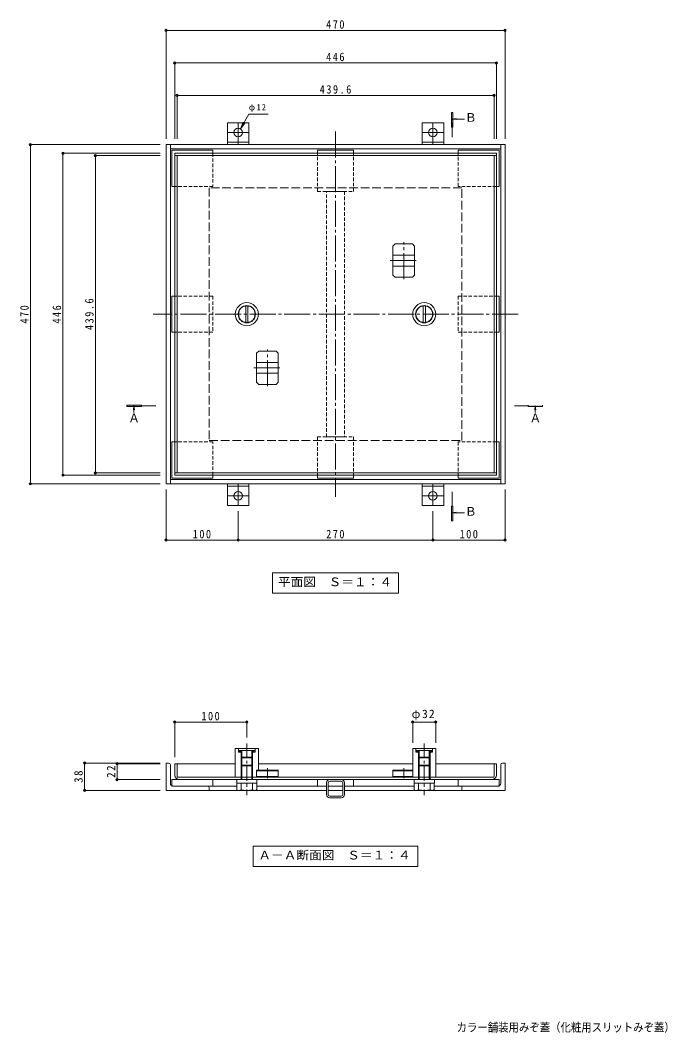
# Model space of a CAD drawing. Units: millimetres at full size, sheet at 1:4. Extents: x -821 to 1119, y -771 to 631.
# Drawn here: x -821 to 85, y -771 to 631 of the extents above; entities that cross this region are included whole.
import ezdxf
from ezdxf.enums import TextEntityAlignment as Align

# ---------------------------------------------------------------- set-up
doc = ezdxf.new("R2010")
doc.units = ezdxf.units.MM
doc.header["$LTSCALE"] = 4
doc.header["$PDMODE"] = 32
doc.header["$PDSIZE"] = 3.2
for name, pattern in [('CHAIN1', [8, 5, -1, 1, -1]), ('CHAIN2', [12, 9, -1, 1, -1]), ('DASHED1', [1.8, 1.2, -0.6]), ('DASHED3', [4, 3, -1])]:
    doc.linetypes.add(name, pattern=pattern)
for name, color, linetype, lineweight in [('4-0', 7, 'CHAIN2', 9), ('4-1', 2, 'Continuous', 9), ('4-2', 3, 'Continuous', 9), ('4-3', 4, 'Continuous', 9), ('4-4', 7, 'Continuous', 9), ('4-5', 4, 'Continuous', 9), ('4-6', 6, 'Continuous', 9), ('4-8', 5, 'Continuous', 5), ('4-9', 134, 'Continuous', 5), ('4-A', 3, 'Continuous', 9), ('4-B', 7, 'CHAIN2', 9)]:
    doc.layers.add(name, color=color, linetype=linetype, lineweight=lineweight)
doc.layers.add('F-4_F-4ﾚｲﾔ', color=2, linetype='Continuous')
doc.styles.add('ＭＳ ゴシック', font='')
doc.styles.get('ＭＳ ゴシック').set_extended_font_data('MS Gothic')

msp = doc.modelspace()

# ---------------------------------------------------------------- linework, layer by layer
at = {"layer": '4-0'}
for p, q in [((-383.753, 477.158), (-383.753, -28.815)), ((-130.767, 224.172), (-636.739, 224.172))]:
    msp.add_line(p, q, dxfattribs=at)
at = {"layer": '4-1', "linetype": 'DASHED3'}
for p, q in [((-208.753, 399.172), (-558.753, 399.172)), ((-558.753, 399.172), (-558.753, 49.172)), ((-208.753, 49.172), (-208.753, 399.172)), ((-558.753, 49.172), (-208.753, 49.172))]:
    msp.add_line(p, q, dxfattribs=at)
at = {"layer": '4-1'}
for p, q in [((-304.26, 318.473), (-301.26, 321.473)), ((-304.26, 278.296), (-304.26, 318.473)), ((-274.26, 278.296), (-274.26, 318.473)), ((-274.26, 305.885), (-304.26, 305.885)), ((-274.26, 290.885), (-304.26, 290.885)), ((-304.26, 278.296), (-301.26, 275.296)), ((-493.246, 170.046), (-493.246, 129.87)), ((-463.246, 170.046), (-466.246, 173.046)), ((-463.246, 170.046), (-463.246, 129.87)), ((-493.246, 157.458), (-463.246, 157.458)), ((-493.246, 142.458), (-463.246, 142.458)), ((-463.246, 129.87), (-466.246, 126.87)), ((-493.246, -408.238), (-463.246, -408.238)), ((-493.246, -416.372), (-463.246, -416.372)), ((-493.246, -417.372), (-463.246, -417.372)), ((-463.246, -407.372), (-463.246, -417.372)), ((-276.753, -407.372), (-304.26, -407.372)), ((-304.26, -407.372), (-304.26, -417.372)), ((-276.753, -408.238), (-304.26, -408.238)), ((-276.753, -416.372), (-304.26, -416.372)), ((-276.753, -417.372), (-304.26, -417.372))]:
    msp.add_line(p, q, dxfattribs=at)
for points in [[(-274.26, 318.473), (-277.26, 321.473), (-301.26, 321.473)], [(-274.26, 278.296), (-277.26, 275.296), (-301.26, 275.296)], [(-493.246, 170.046), (-490.246, 173.046), (-466.246, 173.046)], [(-493.246, 129.87), (-490.246, 126.87), (-466.246, 126.87)], [(-493.246, -417.372), (-493.246, -407.372), (-463.246, -407.372)]]:
    msp.add_lwpolyline(points, dxfattribs=at)
at = {"layer": '4-2'}
for p, q in [((-160.753, 447.172), (-606.753, 447.172)), ((-606.753, 447.172), (-606.753, 1.172)), ((-160.753, 443.972), (-606.753, 443.972)), ((-603.553, 443.972), (-603.553, 4.372)), ((-163.953, 4.372), (-163.953, 443.972)), ((-160.753, 1.172), (-160.753, 447.172)), ((-606.753, 4.372), (-160.753, 4.372)), ((-606.753, 1.172), (-160.753, 1.172)), ((-606.753, -414.172), (-606.753, -398.572)), ((-522.753, -398.572), (-606.753, -398.572)), ((-603.553, -416.372), (-603.553, -398.572)), ((-276.753, -398.572), (-490.753, -398.572)), ((-160.753, -398.572), (-244.753, -398.572)), ((-163.953, -416.372), (-163.953, -398.572)), ((-160.753, -414.172), (-160.753, -398.572)), ((-164.953, -417.372), (-602.553, -417.372)), ((-600.353, -420.572), (-167.153, -420.572))]:
    msp.add_line(p, q, dxfattribs=at)
for centre, radius, start, end in [((-600.353, -414.172), 6.4, 180, 270), ((-602.553, -416.372), 1, 180, 270), ((-167.153, -414.172), 6.4, 270, 0), ((-164.953, -416.372), 1, 270, 0)]:
    msp.add_arc(centre, radius, start, end, dxfattribs=at)
at = {"layer": '4-3'}
for p, q in [((-148.753, 459.172), (-618.753, 459.172)), ((-618.753, 459.172), (-618.753, -10.828)), ((-612.753, 459.172), (-612.753, -10.828)), ((-154.753, 453.172), (-612.753, 453.172)), ((-154.753, -10.828), (-154.753, 459.172)), ((-148.753, -10.828), (-148.753, 459.172)), ((-618.753, -10.828), (-148.753, -10.828)), ((-612.753, -4.828), (-154.753, -4.828)), ((-615.253, -397.571), (-618.753, -397.571)), ((-618.753, -435.571), (-618.753, -397.571)), ((-612.753, -425.572), (-612.753, -400.072)), ((-154.753, -425.572), (-154.753, -400.072)), ((-152.253, -397.571), (-148.753, -397.571)), ((-148.753, -435.571), (-148.753, -397.571)), ((-608.753, -429.571), (-561.253, -429.571)), ((-553.853, -429.571), (-561.253, -429.571)), ((-558.753, -432.071), (-558.753, -435.571)), ((-520.653, -429.571), (-553.853, -429.571)), ((-396.253, -429.571), (-492.853, -429.571)), ((-373.553, -429.571), (-393.953, -429.571)), ((-274.653, -429.571), (-371.253, -429.571)), ((-213.853, -429.571), (-246.853, -429.571)), ((-206.253, -429.571), (-213.853, -429.571)), ((-208.753, -432.071), (-208.753, -435.571)), ((-158.753, -429.571), (-206.253, -429.571)), ((-618.753, -435.571), (-558.753, -435.571)), ((-558.753, -435.571), (-553.853, -435.571)), ((-553.853, -435.571), (-396.253, -435.571)), ((-393.953, -435.571), (-373.553, -435.571)), ((-371.253, -435.571), (-208.753, -435.571)), ((-148.753, -435.571), (-208.753, -435.571))]:
    msp.add_line(p, q, dxfattribs=at)
for centre, radius, start, end in [((-615.253, -400.072), 2.5, 0, 90), ((-152.253, -400.072), 2.5, 90, 180), ((-608.753, -425.572), 4, 180, 270), ((-561.253, -432.071), 2.5, 0, 90), ((-206.253, -432.071), 2.5, 90, 180), ((-158.753, -425.572), 4, 270, 0)]:
    msp.add_arc(centre, radius, start, end, dxfattribs=at)
at = {"layer": '4-4'}
for p, q in [((-618.753, 618.372), (-618.753, 467.172)), ((-618.753, 617.172), (-148.753, 617.172)), ((-148.753, 618.372), (-148.753, 467.172)), ((-606.753, 573.372), (-606.753, 467.172)), ((-606.753, 572.172), (-160.753, 572.172)), ((-160.753, 573.372), (-160.753, 467.172)), ((-603.553, 528.372), (-603.553, 467.172)), ((-603.553, 527.172), (-163.953, 527.172)), ((-163.953, 528.372), (-163.953, 467.172)), ((-807.953, 459.172), (-626.753, 459.172)), ((-806.753, -10.828), (-806.753, 459.172)), ((-762.953, 447.172), (-626.753, 447.172)), ((-761.753, 1.172), (-761.753, 447.172)), ((-717.953, 443.972), (-626.753, 443.972)), ((-716.753, 4.372), (-716.753, 443.972)), ((-762.953, 1.172), (-626.753, 1.172)), ((-717.953, 4.372), (-626.753, 4.372)), ((-807.953, -10.828), (-626.753, -10.828)), ((-618.753, -90.028), (-618.753, -18.828)), ((-148.753, -90.028), (-148.753, -18.828)), ((-518.753, -90.028), (-518.753, -48.828)), ((-248.753, -90.028), (-248.753, -48.828)), ((-618.753, -88.828), (-518.753, -88.828)), ((-518.753, -88.828), (-248.753, -88.828)), ((-248.753, -88.828), (-148.753, -88.828)), ((-606.753, -339.716), (-606.753, -389.571)), ((-606.753, -340.916), (-506.753, -340.916)), ((-506.753, -339.716), (-506.753, -362.348)), ((-276.753, -339.716), (-276.753, -369.372)), ((-276.753, -340.916), (-244.753, -340.916)), ((-244.753, -339.716), (-244.753, -369.372)), ((-732.953, -397.571), (-626.753, -397.571)), ((-731.753, -397.571), (-731.753, -435.571)), ((-687.953, -398.572), (-626.753, -398.572)), ((-686.753, -398.572), (-686.753, -420.572)), ((-687.953, -420.572), (-626.753, -420.572)), ((-732.953, -435.571), (-626.753, -435.571))]:
    msp.add_line(p, q, dxfattribs=at)
for p in [(-618.753, 617.172), (-148.753, 617.172), (-606.753, 572.172), (-160.753, 572.172), (-603.553, 527.172), (-163.953, 527.172), (-806.753, 459.172), (-761.753, 447.172), (-716.753, 443.972), (-761.753, 1.172), (-716.753, 4.372), (-806.753, -10.828), (-618.753, -88.828), (-518.753, -88.828), (-248.753, -88.828), (-148.753, -88.828), (-606.753, -340.916), (-506.753, -340.916), (-276.753, -340.916), (-244.753, -340.916), (-731.753, -397.571), (-686.753, -398.572), (-686.753, -420.572), (-731.753, -435.571)]:
    msp.add_point(p, dxfattribs=at)
at = {"layer": '4-5', "color": 7}
for p, q in [((-504.013, 501.302), (-515.753, 480.968)), ((-504.013, 501.302), (-477.013, 501.302)), ((-511.926, 490.207), (-515.753, 480.968)), ((-509.665, 488.901), (-515.753, 480.968)), ((-470.953, -134.152), (-296.553, -134.152)), ((-470.953, -134.152), (-470.953, -162.152)), ((-296.553, -134.152), (-296.553, -162.152)), ((-470.953, -162.152), (-296.553, -162.152)), ((-497.953, -512.711), (-269.553, -512.711)), ((-497.953, -512.711), (-497.953, -540.711)), ((-269.553, -512.711), (-269.553, -540.711)), ((-497.953, -540.711), (-269.553, -540.711))]:
    msp.add_line(p, q, dxfattribs=at)
at = {"layer": '4-5'}
for p, q in [((-223.035, 483.443), (-223.035, 503.443)), ((-222.035, 494.473), (-216.43, 495.211)), ((-222.035, 494.473), (-216.43, 493.735)), ((-222.035, 494.473), (-204.819, 494.473)), ((-672.965, 98.181), (-672.965, 96.181)), ((-652.965, 98.181), (-672.965, 98.181)), ((-652.965, 96.181), (-652.965, 98.181)), ((-96.808, 98.181), (-96.808, 96.181)), ((-672.965, 96.181), (-652.965, 96.181)), ((-663.199, 97.181), (-663.934, 91.595)), ((-663.199, 97.181), (-662.464, 91.595)), ((-663.199, 97.181), (-663.199, 87.778)), ((-106.745, 97.181), (-107.481, 91.595)), ((-106.745, 97.181), (-106.01, 91.595)), ((-223.035, -61.964), (-223.035, -41.964)), ((-222.035, -50.887), (-216.43, -50.149)), ((-222.035, -50.887), (-216.43, -51.625)), ((-222.035, -50.887), (-204.819, -50.887))]:
    msp.add_line(p, q, dxfattribs=at)
at = {"layer": '4-5', "linetype": 'CHAIN1'}
for p, q in [((-222.035, 469.172), (-222.035, 494.473)), ((-652.965, 97.181), (-629.774, 97.181)), ((-135.784, 97.181), (-116.808, 97.181)), ((-222.035, -41.964), (-222.035, -20.828))]:
    msp.add_line(p, q, dxfattribs=at)
at = {"layer": '4-5'}
for points in [[(-223.035, 503.443), (-221.035, 503.443), (-221.035, 483.443), (-223.035, 483.443)], [(-96.808, 96.181), (-116.808, 96.181), (-116.808, 98.181)], [(-106.745, 97.181), (-106.745, 88.334), (-106.745, 87.778)], [(-223.035, -41.964), (-221.035, -41.964), (-221.035, -61.964), (-223.035, -61.964)]]:
    msp.add_lwpolyline(points, dxfattribs=at)
for points in [[(-223.035, 503.443), (-223.035, 483.443), (-221.035, 503.443), (-221.035, 483.443)], [(-652.965, 98.181), (-652.965, 96.181), (-672.965, 98.181), (-672.965, 96.181)], [(-116.808, 98.181), (-116.808, 96.181), (-96.808, 98.181), (-96.808, 96.181)], [(-223.035, -41.964), (-223.035, -61.964), (-221.035, -41.964), (-221.035, -61.964)]]:
    msp.add_solid(points, dxfattribs=at)
at = {"layer": '4-6'}
for p, q in [((-508.253, 212.77), (-508.253, 235.573)), ((-505.253, 212.77), (-505.253, 235.573)), ((-262.253, 212.77), (-262.253, 235.573)), ((-259.253, 212.77), (-259.253, 235.573)), ((-518.253, -377.372), (-522.753, -377.372)), ((-522.753, -417.372), (-522.753, -377.372)), ((-518.753, -377.372), (-518.253, -377.872)), ((-518.253, -377.372), (-495.253, -377.372)), ((-518.253, -382.372), (-518.253, -377.372)), ((-495.253, -377.872), (-494.753, -377.372)), ((-490.753, -377.372), (-495.253, -377.372)), ((-490.753, -407.372), (-490.753, -377.372)), ((-272.253, -377.372), (-276.753, -377.372)), ((-276.753, -417.372), (-276.753, -377.372)), ((-272.753, -377.372), (-272.253, -377.872)), ((-272.253, -377.372), (-249.253, -377.372)), ((-272.253, -382.372), (-272.253, -377.372)), ((-249.253, -377.872), (-248.753, -377.372)), ((-244.753, -377.372), (-249.253, -377.372)), ((-244.753, -417.372), (-244.753, -377.372)), ((-518.253, -380.372), (-495.253, -380.372)), ((-518.253, -381.057), (-517.567, -380.372)), ((-518.253, -382.372), (-514.753, -382.372)), ((-517.446, -382.372), (-515.446, -380.372)), ((-515.325, -382.372), (-514.753, -381.8)), ((-514.753, -385.616), (-514.753, -380.372)), ((-514.753, -420.572), (-514.753, -385.616)), ((-514.753, -389.317), (-513.753, -390.372)), ((-514.753, -389.372), (-498.753, -389.372)), ((-513.753, -420.572), (-513.753, -380.372)), ((-513.753, -390.372), (-499.753, -390.372)), ((-499.753, -420.572), (-499.753, -380.372)), ((-499.753, -390.372), (-498.753, -389.372)), ((-498.753, -420.572), (-498.753, -380.372)), ((-498.753, -380.649), (-498.475, -380.372)), ((-498.354, -382.372), (-496.354, -380.372)), ((-496.233, -382.372), (-495.253, -381.392)), ((-272.253, -380.372), (-249.253, -380.372)), ((-272.253, -381.057), (-271.567, -380.372)), ((-272.253, -382.372), (-268.753, -382.372)), ((-271.446, -382.372), (-269.446, -380.372)), ((-269.325, -382.372), (-268.753, -381.8)), ((-268.753, -385.616), (-268.753, -380.372)), ((-268.753, -420.572), (-268.753, -385.616)), ((-268.753, -389.317), (-267.753, -390.372)), ((-268.753, -389.372), (-252.753, -389.372)), ((-267.753, -420.572), (-267.753, -380.372)), ((-267.753, -390.372), (-253.753, -390.372)), ((-253.753, -420.572), (-253.753, -380.372)), ((-253.753, -390.372), (-252.753, -389.372)), ((-252.753, -420.572), (-252.753, -380.372)), ((-252.753, -380.649), (-252.476, -380.372)), ((-252.354, -382.372), (-250.354, -380.372)), ((-250.233, -382.372), (-249.253, -381.392)), ((-514.753, -401.372), (-513.753, -400.372)), ((-514.753, -401.372), (-498.753, -401.372)), ((-513.753, -400.372), (-499.753, -400.372)), ((-499.753, -400.372), (-498.753, -401.372)), ((-268.753, -401.372), (-267.753, -400.372)), ((-268.753, -401.372), (-252.753, -401.372)), ((-267.753, -400.372), (-253.753, -400.372)), ((-253.753, -400.372), (-252.753, -401.372)), ((-520.753, -425.572), (-520.753, -420.572)), ((-492.753, -425.572), (-492.753, -420.572)), ((-274.753, -425.572), (-274.753, -420.572)), ((-246.753, -425.572), (-246.753, -420.572)), ((-520.753, -425.572), (-492.753, -425.572)), ((-520.653, -425.572), (-520.653, -429.571)), ((-520.653, -429.572), (-520.653, -434.475)), ((-518.753, -435.572), (-520.653, -434.475)), ((-514.753, -429.571), (-514.753, -425.572)), ((-514.753, -434.475), (-514.753, -429.572)), ((-498.753, -429.571), (-498.753, -425.572)), ((-498.753, -434.475), (-498.753, -429.571)), ((-494.762, -435.548), (-492.853, -434.446)), ((-492.853, -425.572), (-492.853, -429.571)), ((-492.853, -429.572), (-492.853, -434.446)), ((-274.753, -425.572), (-246.753, -425.572)), ((-274.653, -425.572), (-274.653, -429.571)), ((-274.653, -429.572), (-274.653, -434.475)), ((-272.753, -435.572), (-274.653, -434.475)), ((-268.753, -429.571), (-268.753, -425.572)), ((-268.753, -434.475), (-268.753, -429.572)), ((-252.753, -429.571), (-252.753, -425.572)), ((-252.753, -434.475), (-252.753, -429.571)), ((-248.762, -435.548), (-246.853, -434.446)), ((-246.853, -425.572), (-246.853, -429.571)), ((-246.853, -429.572), (-246.853, -434.446)), ((-518.753, -435.572), (-494.803, -435.572)), ((-272.753, -435.572), (-248.803, -435.572))]:
    msp.add_line(p, q, dxfattribs=at)
at = {"layer": '4-6', "linetype": 'CHAIN1'}
for p, q in [((-506.753, -370.348), (-506.753, -441.866)), ((-260.753, -370.348), (-260.753, -441.866))]:
    msp.add_line(p, q, dxfattribs=at)
at = {"layer": '4-6'}
for points in [[(-498.753, -382.372), (-495.253, -382.372), (-495.253, -377.372)], [(-252.753, -382.372), (-249.253, -382.372), (-249.253, -377.372)]]:
    msp.add_lwpolyline(points, dxfattribs=at)
for centre, radius in [((-506.753, 224.172), 16), ((-260.753, 224.172), 16), ((-506.753, 224.172), 12), ((-506.753, 224.172), 11.5), ((-260.753, 224.172), 12), ((-260.753, 224.172), 11.5)]:
    msp.add_circle(centre, radius, dxfattribs=at)
for centre, radius, start, end in [((-518.495, -428.67), 6.906, 267.86055, 302.81094), ((-506.753, -405.852), 29.72, 254.38446, 285.61554), ((-495.011, -428.67), 6.906, 237.18906, 272.13945), ((-272.495, -428.67), 6.906, 267.86055, 302.81094), ((-260.753, -405.852), 29.72, 254.38446, 285.61554), ((-249.011, -428.67), 6.906, 237.18906, 272.13945)]:
    msp.add_arc(centre, radius, start, end, dxfattribs=at)
at = {"layer": '4-8', "linetype": 'DASHED1'}
for p, q in [((-396.253, 394.172), (-371.253, 394.172)), ((-396.253, 54.172), (-396.253, 394.172)), ((-371.253, 394.172), (-371.253, 54.172)), ((-371.253, 54.172), (-396.253, 54.172))]:
    msp.add_line(p, q, dxfattribs=at)
at = {"layer": '4-8'}
for p, q in [((-375.753, -420.572), (-391.753, -420.572)), ((-396.253, -441.072), (-396.253, -425.072)), ((-393.953, -441.072), (-393.953, -425.072)), ((-375.753, -422.872), (-391.753, -422.872)), ((-373.553, -425.072), (-373.553, -441.072)), ((-371.253, -425.072), (-371.253, -441.072)), ((-375.753, -443.272), (-391.753, -443.272)), ((-375.753, -445.572), (-391.753, -445.572))]:
    msp.add_line(p, q, dxfattribs=at)
for centre, radius, start, end in [((-391.753, -425.072), 4.5, 90, 180), ((-375.753, -425.072), 4.5, 0, 90), ((-391.753, -425.072), 2.2, 90, 180), ((-375.753, -425.072), 2.2, 0, 90), ((-391.753, -441.072), 4.5, 180, 270), ((-391.753, -441.072), 2.2, 180, 270), ((-375.753, -441.072), 4.5, 270, 0), ((-375.753, -441.072), 2.2, 270, 0)]:
    msp.add_arc(centre, radius, start, end, dxfattribs=at)
at = {"layer": '4-9'}
for p, q in [((-610.753, 451.172), (-610.753, 401.172)), ((-553.753, 451.172), (-610.753, 451.172)), ((-553.753, 451.172), (-553.753, 447.172)), ((-408.753, 451.172), (-358.753, 451.172)), ((-408.753, 447.172), (-408.753, 451.172)), ((-358.753, 447.172), (-358.753, 451.172)), ((-156.753, 451.172), (-213.753, 451.172)), ((-213.753, 447.172), (-213.753, 451.172)), ((-156.753, 401.172), (-156.753, 451.172)), ((-606.753, 401.172), (-610.753, 401.172)), ((-156.753, 401.172), (-160.753, 401.172)), ((-160.753, 249.172), (-156.753, 249.172)), ((-156.753, 249.172), (-156.753, 199.172)), ((-606.753, 199.172), (-610.753, 199.172)), ((-160.753, 199.172), (-156.753, 199.172)), ((-606.753, 47.172), (-610.753, 47.172)), ((-610.753, -2.828), (-610.753, 47.172)), ((-156.753, 47.172), (-160.753, 47.172)), ((-156.753, 47.172), (-156.753, -2.828)), ((-553.753, -2.828), (-553.753, 1.172)), ((-408.753, 1.172), (-408.753, -2.828)), ((-358.753, 1.172), (-358.753, -2.828)), ((-213.753, 1.172), (-213.753, -2.828)), ((-553.753, -2.828), (-610.753, -2.828)), ((-408.753, -2.828), (-358.753, -2.828)), ((-156.753, -2.828), (-213.753, -2.828)), ((-554.353, -420.572), (-610.353, -420.572)), ((-408.253, -420.572), (-359.253, -420.572)), ((-157.353, -420.572), (-213.353, -420.572)), ((-610.853, -429.072), (-610.853, -421.072)), ((-554.353, -429.572), (-610.353, -429.572)), ((-553.853, -421.072), (-553.853, -429.072)), ((-408.753, -421.072), (-408.753, -429.072)), ((-358.753, -429.072), (-358.753, -421.072)), ((-213.853, -429.072), (-213.853, -421.072)), ((-157.353, -429.572), (-213.353, -429.572)), ((-156.853, -421.072), (-156.853, -429.072))]:
    msp.add_line(p, q, dxfattribs=at)
at = {"layer": '4-9', "linetype": 'DASHED1'}
for p, q in [((-408.753, 394.172), (-408.753, 447.172)), ((-358.753, 394.172), (-358.753, 447.172)), ((-213.753, 401.172), (-213.753, 447.172)), ((-408.753, 394.172), (-358.753, 394.172)), ((-160.753, 401.172), (-213.753, 401.172)), ((-553.753, 249.172), (-606.753, 249.172)), ((-553.753, 249.172), (-553.753, 199.172)), ((-213.753, 249.172), (-160.753, 249.172)), ((-213.753, 249.172), (-213.753, 199.172)), ((-553.753, 199.172), (-606.753, 199.172)), ((-213.753, 199.172), (-160.753, 199.172)), ((-553.753, 47.172), (-606.753, 47.172)), ((-553.753, 1.172), (-553.753, 47.172)), ((-408.753, 54.172), (-408.753, 1.172)), ((-213.753, 47.172), (-213.753, 1.172)), ((-160.753, 47.172), (-213.753, 47.172))]:
    msp.add_line(p, q, dxfattribs=at)
for points in [[(-553.753, 447.172), (-553.753, 401.172), (-606.753, 401.172)], [(-408.753, 54.172), (-358.753, 54.172), (-358.753, 1.172)]]:
    msp.add_lwpolyline(points, dxfattribs=at)
at = {"layer": '4-9'}
msp.add_lwpolyline([(-606.753, 249.172), (-610.753, 249.172), (-610.753, 199.172)], dxfattribs=at)
for centre, start, end in [((-610.353, -421.072), 90, 180), ((-554.353, -421.072), 0, 90), ((-408.253, -421.072), 90, 180), ((-359.253, -421.072), 0, 90), ((-213.353, -421.072), 90, 180), ((-157.353, -421.072), 0, 90), ((-610.353, -429.072), 180, 270), ((-554.353, -429.072), 270, 0), ((-408.253, -429.072), 180, 270), ((-359.253, -429.072), 270, 0), ((-213.353, -429.072), 180, 270), ((-157.353, -429.072), 270, 0)]:
    msp.add_arc(centre, 0.5, start, end, dxfattribs=at)
at = {"layer": '4-A'}
for p, q in [((-533.753, 489.172), (-533.753, 459.172)), ((-533.753, 489.172), (-503.753, 489.172)), ((-503.753, 489.172), (-503.753, 459.172)), ((-263.753, 489.172), (-233.753, 489.172)), ((-263.753, 489.172), (-263.753, 459.172)), ((-233.753, 489.172), (-233.753, 459.172)), ((-533.753, 462.372), (-503.753, 462.372)), ((-533.753, 459.172), (-503.753, 459.172)), ((-263.753, 462.372), (-233.753, 462.372)), ((-263.753, 459.172), (-233.753, 459.172)), ((-533.753, -10.828), (-503.753, -10.828)), ((-533.753, -40.828), (-533.753, -10.828)), ((-503.753, -40.828), (-503.753, -10.828)), ((-263.753, -40.828), (-263.753, -10.828)), ((-263.753, -10.828), (-233.753, -10.828)), ((-233.753, -40.828), (-233.753, -10.828)), ((-533.753, -14.028), (-503.753, -14.028)), ((-263.753, -14.028), (-233.753, -14.028)), ((-533.753, -40.828), (-503.753, -40.828)), ((-263.753, -40.828), (-233.753, -40.828))]:
    msp.add_line(p, q, dxfattribs=at)
at = {"layer": '4-A', "linetype": 'CHAIN2'}
for p, q in [((-518.753, 489.172), (-518.753, 459.172)), ((-248.753, 489.172), (-248.753, 459.172)), ((-533.753, 475.772), (-503.753, 475.772)), ((-263.753, 475.772), (-233.753, 475.772)), ((-518.753, -40.828), (-518.753, -10.828)), ((-248.753, -40.828), (-248.753, -10.828)), ((-533.753, -27.428), (-503.753, -27.428)), ((-263.753, -27.428), (-233.753, -27.428))]:
    msp.add_line(p, q, dxfattribs=at)
at = {"layer": '4-A'}
for centre in [(-518.753, 475.772), (-248.753, 475.772), (-518.753, -27.428), (-248.753, -27.428)]:
    msp.add_circle(centre, 6, dxfattribs=at)
at = {"layer": '4-B'}
for p, q in [((-289.26, 272.918), (-289.26, 323.851)), ((-307.831, 298.385), (-270.689, 298.385)), ((-478.246, 124.492), (-478.246, 175.424)), ((-496.817, 149.958), (-459.675, 149.958)), ((-478.246, -404.819), (-478.246, -418.489)), ((-289.26, -404.819), (-289.26, -418.489))]:
    msp.add_line(p, q, dxfattribs=at)

# ---------------------------------------------------------------- texts
at = {"layer": '4-4', "color": 2, "char_height": 11.73, "attachment_point": 7, "style": 'ＭＳ ゴシック'}
for s, insert in [('\\T1.27;\\W0.9;470', (-396.753, 619.572)), ('\\T1.27;\\W0.9;446', (-396.753, 574.572)), ('\\T1.28;\\W0.9;439.6', (-405.753, 529.572)), ('\\T1.27;\\W0.9;100', (-581.753, -86.428)), ('\\T1.27;\\W0.9;270', (-396.753, -86.428)), ('\\T1.27;\\W0.9;100', (-211.753, -86.428)), ('\\T1.27;\\W0.9;100', (-569.753, -338.516)), ('\\T1.19;φ32', (-278.253, -338.516))]:
    msp.add_mtext(s, dxfattribs=dict(at, insert=insert))
at = {"layer": '4-4', "color": 2, "char_height": 11.73, "attachment_point": 7, "rotation": 90, "style": 'ＭＳ ゴシック'}
for s, insert in [('\\T1.28;\\W0.9;439.6', (-719.153, 202.172)), ('\\T1.27;\\W0.9;470', (-809.153, 211.172)), ('\\T1.27;\\W0.9;446', (-764.153, 211.172)), ('\\T1.27;\\W0.95;22', (-689.153, -418.072)), ('\\T1.27;\\W0.95;38', (-734.153, -425.071))]:
    msp.add_mtext(s, dxfattribs=dict(at, insert=insert))
at = {"layer": '4-5', "color": 2, "style": 'ＭＳ ゴシック'}
for s, p in [('Ｂ', (-204.2, 487.175)), ('Ａ', (-671.121, 71.054)), ('Ａ', (-114.652, 71.054)), ('Ｂ', (-204.2, -58.536))]:
    msp.add_text(s, height=11.73, dxfattribs=at).set_placement(p, align=Align.BOTTOM_LEFT)
at = {"layer": '4-5', "color": 2, "style": 'ＭＳ ゴシック', "width": 1.1}
for s, p in [('平面図\u3000Ｓ＝１：４', (-463.753, -156.152)), ('Ａ－Ａ断面図\u3000Ｓ＝１：４', (-490.753, -534.711))]:
    msp.add_text(s, height=11.73, dxfattribs=at).set_placement(p, align=Align.BOTTOM_LEFT)
at = {"layer": '4-5', "color": 7, "insert": (-504.013, 504.102), "char_height": 8.798, "attachment_point": 7, "style": 'ＭＳ ゴシック'}
msp.add_mtext('\\T1.26;\\W0.95;φ12', dxfattribs=at)
at = {"layer": 'F-4_F-4ﾚｲﾔ', "style": 'ＭＳ ゴシック', "width": 0.9}
msp.add_text('カラー舗装用みぞ蓋（化粧用スリットみぞ蓋）\u3000石貼用（石貼高さ４０ｍｍ）集水桝用\u3000\u3000ＳＰＬＴＷ－Ｍ－３５０', height=11.73, dxfattribs=at).set_placement((-215.853, -773.183), align=Align.BOTTOM_LEFT)

doc.saveas('drawing.dxf')
